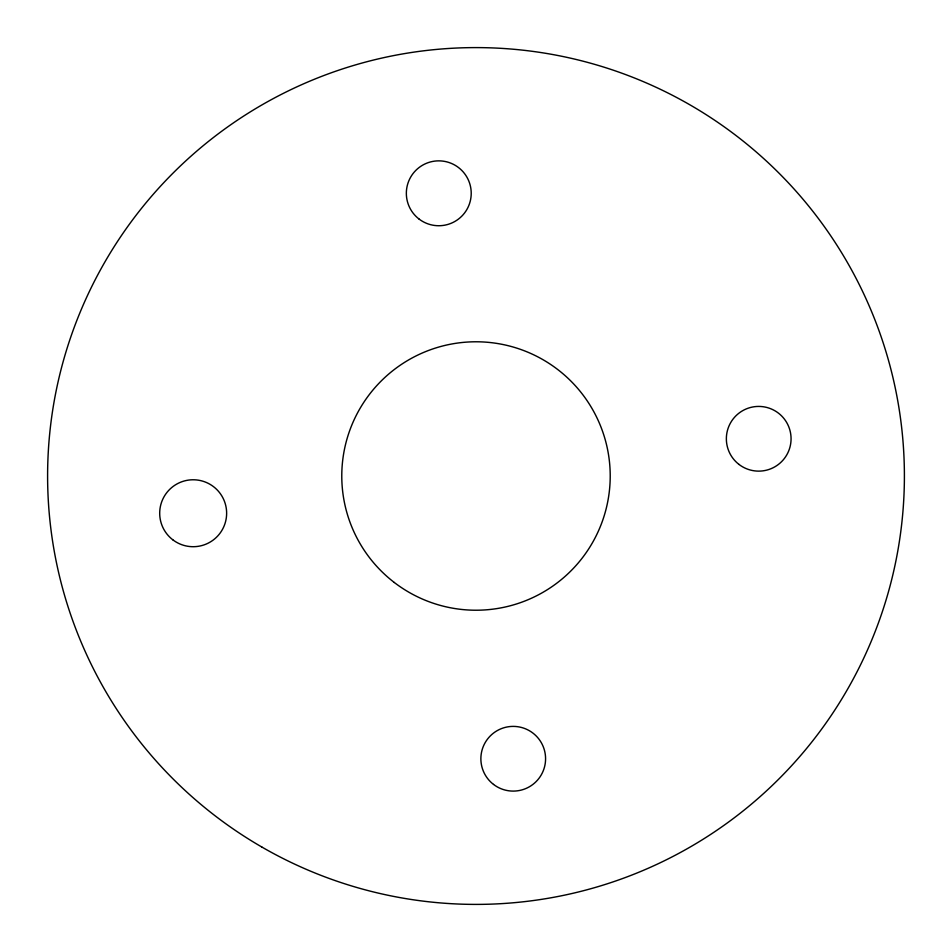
<?xml version="1.0" encoding="UTF-8"?>
<svg xmlns="http://www.w3.org/2000/svg" width="952" height="952" viewBox="0 0 952 952"><rect width="100%" height="100%" fill="white"/><g stroke="black" fill="none" stroke-linecap="round" stroke-linejoin="round"><path stroke-width="1.43" d="M261.8 847.006A428.4 428.4 0 0 0 904.4 476A428.4 428.4 0 0 0 261.8 104.994A428.4 428.4 0 0 0 261.8 847.006M172.788 539.784A33.463 33.463 0 0 0 226.35 517.602A33.463 33.463 0 0 0 180.356 482.319A33.463 33.463 0 0 0 172.788 539.784M419.035 219.031A32.439 32.439 0 0 0 470.942 197.528A32.439 32.439 0 0 0 426.365 163.327A32.439 32.439 0 0 0 419.035 219.031M739.014 464.445A32.356 32.356 0 0 0 790.791 443.001A32.356 32.356 0 0 0 746.332 408.884A32.356 32.356 0 0 0 739.014 464.445M493.529 784.424A32.368 32.368 0 0 0 545.306 762.968A32.368 32.368 0 0 0 500.835 728.851A32.368 32.368 0 0 0 493.529 784.424M394.295 582.481A134.208 134.208 0 0 0 609.066 493.517A134.208 134.208 0 0 0 424.64 352.002A134.208 134.208 0 0 0 394.295 582.481"/></g></svg>
